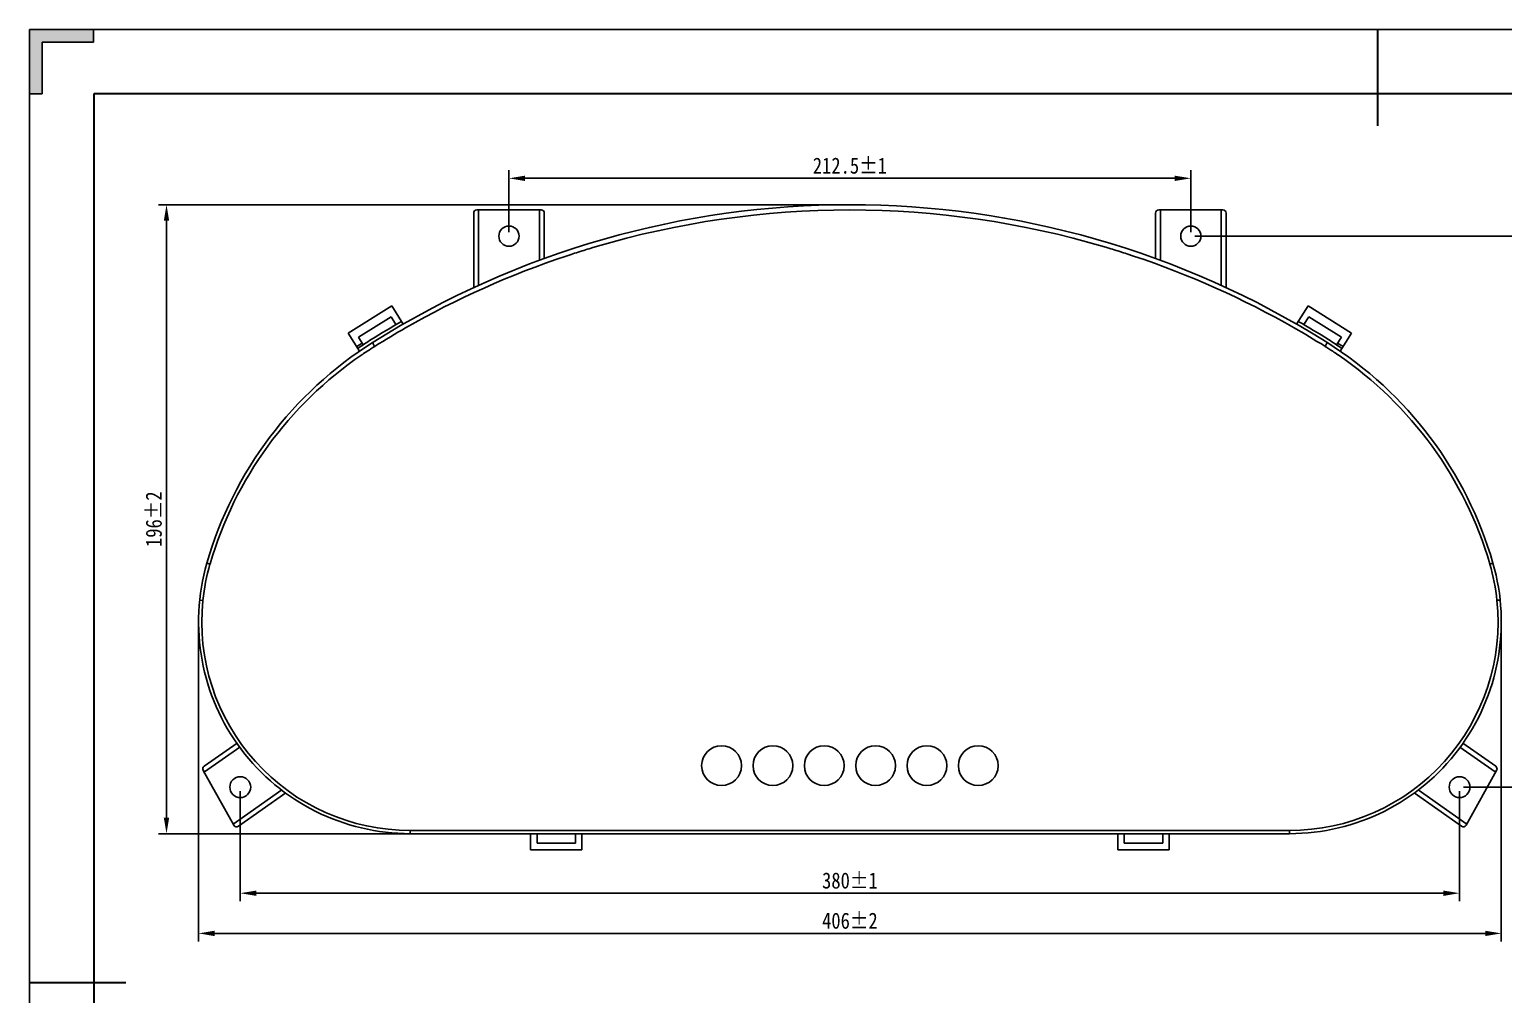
# Model space of a CAD drawing. Header units: millimetres. Extents: x 2626 to 3046, y -4 to 293.
# Drawn here: x 2625.9 to 2855.6, y 142.2 to 292.6 of the extents above; entities that cross this region are included whole.
import ezdxf

# ---------------------------------------------------------------- set-up
doc = ezdxf.new("R2010")
doc.units = ezdxf.units.MM
doc.header["$LTSCALE"] = 0.2
doc.header["$PDMODE"] = 3
doc.header["$PDSIZE"] = 8
doc.layers.get('0').update_dxf_attribs({"linetype": 'CONTINUOUS'})
doc.layers.get('Defpoints').update_dxf_attribs({"linetype": 'CONTINUOUS'})
doc.layers.add('02___PRT_ALL_AXES', color=7, linetype='CONTINUOUS')
doc.layers.add('06___PRT_ALL_SURFS', color=7, linetype='CONTINUOUS')
doc.layers.add('粗实线', color=7, linetype='CONTINUOUS', lineweight=30)
doc.styles.add('宋体', font='', dxfattribs={"width": 0.85, "height": 2.5})
doc.styles.get('宋体').set_extended_font_data('SimSun')
doc.dimstyles.new('ISO-25 1-2', dxfattribs={"dimtxt": 2.5, "dimasz": 2.5, "dimexe": 1.25, "dimexo": 0.625, "dimtad": 1, "dimdec": 1, "dimlfac": 2, "dimdsep": 46, "dimtxsty": '宋体', "dimcen": 2.5, "dimclrd": 256, "dimclre": 256, "dimclrt": 2, "dimadec": 0, "dimazin": 0, "dimtfac": 1, "dimtdec": 1, "dimtmove": 0, "dimatfit": 3, "dimfxl": 0, "dimlwd": -1, "dimlwe": -1, "dimarcsym": 0})

# ---------------------------------------------------------------- blocks, each defined once
blk = doc.blocks.new('*D20')
at = {"ltscale": 0.5}
for p, q in [((2700.67, 261.03), (2700.67, 270.66)), ((2703.17, 269.41), (2804.42, 269.41)), ((2806.92, 261.03), (2806.92, 270.66))]:
    blk.add_line(p, q, dxfattribs=at)
for points in [[(2703.17, 269.82), (2703.17, 268.99), (2700.67, 269.41)], [(2804.42, 269.82), (2804.42, 268.99), (2806.92, 269.41)]]:
    blk.add_solid(points, dxfattribs=at)
at = {"layer": 'Defpoints', "color": 0, "ltscale": 0.5}
for p in [(2806.92, 269.41), (2700.67, 260.4), (2806.92, 260.4)]:
    blk.add_point(p, dxfattribs=at)
at = {"color": 2, "ltscale": 0.5, "insert": (2753.79, 271.37), "char_height": 2.5, "attachment_point": 5, "style": '宋体'}
blk.add_mtext('212.5±1', dxfattribs=at)
blk = doc.blocks.new('*D21')
at = {"ltscale": 0.5}
for p, q in [((2652.29, 199.68), (2652.29, 150.52)), ((2855.29, 199.68), (2855.29, 150.52)), ((2654.79, 151.77), (2852.79, 151.77))]:
    blk.add_line(p, q, dxfattribs=at)
for points in [[(2654.79, 152.18), (2654.79, 151.35), (2652.29, 151.77)], [(2852.79, 152.18), (2852.79, 151.35), (2855.29, 151.77)]]:
    blk.add_solid(points, dxfattribs=at)
at = {"layer": 'Defpoints', "color": 0, "ltscale": 0.5}
for p in [(2652.29, 200.3), (2855.29, 200.3), (2855.29, 151.77)]:
    blk.add_point(p, dxfattribs=at)
at = {"color": 2, "ltscale": 0.5, "insert": (2753.79, 153.73), "char_height": 2.5, "attachment_point": 5, "style": '宋体'}
blk.add_mtext('406±2', dxfattribs=at)
blk = doc.blocks.new('*D22')
at = {"ltscale": 0.5}
for p, q in [((2658.79, 173.93), (2658.79, 156.78)), ((2848.79, 173.93), (2848.79, 156.78)), ((2661.29, 158.03), (2846.29, 158.03))]:
    blk.add_line(p, q, dxfattribs=at)
for points in [[(2661.29, 158.44), (2661.29, 157.61), (2658.79, 158.03)], [(2846.29, 158.44), (2846.29, 157.61), (2848.79, 158.03)]]:
    blk.add_solid(points, dxfattribs=at)
at = {"layer": 'Defpoints', "color": 0, "ltscale": 0.5}
for p in [(2658.79, 174.55), (2848.79, 174.55), (2848.79, 158.03)]:
    blk.add_point(p, dxfattribs=at)
at = {"color": 2, "ltscale": 0.5, "insert": (2753.79, 159.99), "char_height": 2.5, "attachment_point": 5, "style": '宋体'}
blk.add_mtext('380±1', dxfattribs=at)
blk = doc.blocks.new('*D23')
at = {"ltscale": 0.5}
for p, q in [((2753.17, 265.3), (2646.05, 265.3)), ((2647.3, 262.8), (2647.3, 169.8)), ((2753.17, 167.3), (2646.05, 167.3))]:
    blk.add_line(p, q, dxfattribs=at)
for points in [[(2646.88, 262.8), (2647.72, 262.8), (2647.3, 265.3)], [(2646.88, 169.8), (2647.72, 169.8), (2647.3, 167.3)]]:
    blk.add_solid(points, dxfattribs=at)
at = {"layer": 'Defpoints', "color": 0, "ltscale": 0.5}
for p in [(2753.79, 265.3), (2647.3, 167.3), (2753.79, 167.3)]:
    blk.add_point(p, dxfattribs=at)
at = {"color": 2, "ltscale": 0.5, "insert": (2645.33, 216.3), "char_height": 2.5, "attachment_point": 5, "rotation": 90, "style": '宋体'}
blk.add_mtext('196±2', dxfattribs=at)
blk = doc.blocks.new('*D24')
at = {"ltscale": 0.5}
for p, q in [((2807.54, 260.4), (2864.41, 260.4)), ((2863.16, 257.9), (2863.16, 177.05)), ((2849.42, 174.55), (2864.41, 174.55))]:
    blk.add_line(p, q, dxfattribs=at)
for points in [[(2862.74, 257.9), (2863.57, 257.9), (2863.16, 260.4)], [(2862.74, 177.05), (2863.57, 177.05), (2863.16, 174.55)]]:
    blk.add_solid(points, dxfattribs=at)
at = {"layer": 'Defpoints', "color": 0, "ltscale": 0.5}
for p in [(2806.92, 260.4), (2848.79, 174.55), (2863.16, 174.55)]:
    blk.add_point(p, dxfattribs=at)
at = {"color": 2, "ltscale": 0.5, "insert": (2861.19, 217.48), "char_height": 2.5, "attachment_point": 5, "rotation": 90, "style": '宋体'}
blk.add_mtext('171.7±1', dxfattribs=at)

msp = doc.modelspace()

# ---------------------------------------------------------------- hatches: boundary and pattern name
msp.add_hatch(color=256).paths.add_polyline_path([(2625.95, 282.597), (2627.95, 282.597), (2627.95, 290.597), (2635.95, 290.597), (2635.95, 292.597), (2625.95, 292.597)])

# ---------------------------------------------------------------- linework, layer by layer
for p, q in [((2625.95, 292.597), (2635.95, 292.597)), ((2625.95, 292.597), (2625.95, 282.597)), ((3045.992, 292.597), (2625.992, 292.597)), ((2635.95, 292.597), (2635.95, 290.597)), ((2635.95, 290.597), (2627.95, 290.597)), ((2627.95, 282.597), (2627.95, 290.597)), ((2625.95, 282.597), (2627.95, 282.597))]:
    msp.add_line(p, q)
at = {"lineweight": 30}
for p, q in [((2835.992, 292.597), (2835.992, 277.597)), ((2625.95, 144.097), (2640.95, 144.097))]:
    msp.add_line(p, q, dxfattribs=at)
at = {"color": 7, "linetype": 'Continuous'}
for p, q in [((2695.668, 264.476), (2695.918, 264.476)), ((2705.418, 264.476), (2705.668, 264.476)), ((2811.918, 264.476), (2801.918, 264.476)), ((2802.168, 264.476), (2802.168, 256.644)), ((2811.668, 264.476), (2811.668, 252.676)), ((2695.168, 263.976), (2695.168, 252.327)), ((2706.168, 263.976), (2706.168, 256.892)), ((2801.418, 263.976), (2801.418, 256.9)), ((2812.418, 263.976), (2812.418, 252.323)), ((2709.748, 257.356), (2709.592, 257.304)), ((2793.793, 259.417), (2793.793, 259.443)), ((2795.493, 258.906), (2795.493, 258.923)), ((2796.093, 258.733), (2796.093, 258.703)), ((2797.193, 258.331), (2797.193, 258.378)), ((2797.793, 258.18), (2797.793, 258.128)), ((2797.995, 257.304), (2797.837, 257.356)), ((2799.793, 257.499), (2799.793, 257.451)), ((2682.393, 249.551), (2675.618, 245.297)), ((2684.187, 246.695), (2682.393, 249.551)), ((2823.399, 246.695), (2825.193, 249.551)), ((2831.968, 245.297), (2825.193, 249.551)), ((2677.21, 244.643), (2682.291, 247.834)), ((2682.291, 247.834), (2683.057, 246.613)), ((2824.529, 246.613), (2825.296, 247.834)), ((2825.296, 247.834), (2830.377, 244.643)), ((2677.387, 242.481), (2675.618, 245.297)), ((2676.948, 243.18), (2677.795, 243.712)), ((2677.95, 243.464), (2677.21, 244.643)), ((2829.637, 243.464), (2830.377, 244.643)), ((2829.792, 243.712), (2830.639, 243.18)), ((2830.2, 242.481), (2831.968, 245.297)), ((2677.766, 241.931), (2677.732, 241.909)), ((2679.848, 243.29), (2679.748, 243.228)), ((2827.838, 243.228), (2827.738, 243.29)), ((2829.854, 241.908), (2829.82, 241.932)), ((2653.593, 209.471), (2653.593, 209.472)), ((2654.087, 209.343), (2654.073, 209.297)), ((2853.513, 209.297), (2853.5, 209.343)), ((2853.993, 209.472), (2853.994, 209.471)), ((2652.966, 203.645), (2652.468, 203.696)), ((2658.292, 181.401), (2653.163, 177.81)), ((2848.856, 180.792), (2854.363, 176.937)), ((2849.294, 181.401), (2854.423, 177.81)), ((2652.957, 177.317), (2653.223, 176.937)), ((2657.773, 168.634), (2653.014, 177.157)), ((2849.813, 168.634), (2854.573, 177.157)), ((2854.629, 177.317), (2854.363, 176.937)), ((2665.268, 174.124), (2657.676, 168.809)), ((2665.892, 173.645), (2658.497, 168.469)), ((2841.695, 173.645), (2849.09, 168.469)), ((2842.319, 174.124), (2849.911, 168.809)), ((2685.293, 167.801), (2685.293, 167.301)), ((2685.293, 167.801), (2822.293, 167.801)), ((2822.293, 167.801), (2822.293, 167.301)), ((2685.293, 167.301), (2822.293, 167.301)), ((2704.043, 167.301), (2704.043, 164.801)), ((2705.043, 165.801), (2705.043, 167.301)), ((2711.043, 165.801), (2705.043, 165.801)), ((2711.043, 167.301), (2711.043, 165.801)), ((2712.043, 164.801), (2712.043, 167.301)), ((2795.543, 167.301), (2795.543, 164.801)), ((2796.543, 165.801), (2796.543, 167.301)), ((2802.543, 165.801), (2796.543, 165.801)), ((2802.543, 167.301), (2802.543, 165.801)), ((2803.543, 164.801), (2803.543, 167.301)), ((2704.043, 164.801), (2712.043, 164.801)), ((2795.543, 164.801), (2803.543, 164.801))]:
    msp.add_line(p, q, dxfattribs=at)
for centre, radius in [((2806.918, 260.401), 1.575), ((2848.793, 174.551), 1.625)]:
    msp.add_circle(centre, radius, dxfattribs=at)
for centre, radius, start, end in [((2753.793, 125.801), 139.5, 57.8121, 122.1879), ((2695.668, 263.976), 0.5, 90, 180), ((2705.668, 263.976), 0.5, 0, 90), ((2753.793, 124.796), 139.686, 73.49463, 106.50459), ((2801.918, 263.976), 0.5, 90, 180), ((2811.918, 263.976), 0.5, 0, 90), ((2753.707, 125.092), 139.378, 108.45202, 119.7515), ((2753.749, 124.975), 139.502, 108.12588, 108.38549), ((2753.75, 124.97), 139.507, 107.65065, 108.12587), ((2753.752, 124.965), 139.513, 107.39185, 107.65065), ((2753.754, 124.957), 139.521, 106.9182, 107.39185), ((2753.757, 124.949), 139.53, 106.66031, 106.9182), ((2753.759, 124.943), 139.535, 106.50804, 106.66031), ((2753.829, 124.946), 139.533, 73.33949, 73.49117), ((2753.83, 124.95), 139.528, 73.08163, 73.33949), ((2753.832, 124.957), 139.521, 72.60808, 73.08163), ((2753.834, 124.963), 139.514, 72.34936, 72.60807), ((2753.835, 124.967), 139.51, 71.87432, 72.34936), ((2753.837, 124.971), 139.506, 71.61483, 71.87432), ((2753.901, 125.14), 139.325, 60.24626, 71.54996), ((2753.793, 125.801), 140, 119.93968, 122.1879), ((2753.607, 125.283), 139.163, 119.75475, 122.0068), ((2753.98, 125.283), 139.162, 57.99324, 60.24517), ((2753.793, 125.801), 140, 57.8121, 60.06032), ((2711.71, 192.659), 60.5, 122.1879, 163.86546), ((2711.71, 192.659), 61, 122.1879, 124.54419), ((2795.876, 192.659), 60.5, 16.13429, 57.8121), ((2795.876, 192.659), 61, 55.45581, 57.8121), ((2711.399, 192.596), 59.709, 124.32208, 163.71116), ((2711.611, 192.348), 60.033, 123.39944, 124.31692), ((2711.612, 192.346), 60.036, 122.05574, 123.39943), ((2795.974, 192.344), 60.037, 56.60043, 57.94421), ((2795.975, 192.347), 60.035, 55.68359, 56.60041), ((2796.188, 192.596), 59.709, 16.28879, 55.67777), ((2685.293, 200.301), 33, 163.86504, 270), ((2685.046, 200.297), 32.254, 163.79699, 174.04242), ((2822.293, 200.301), 33, 270, 16.1345), ((2822.54, 200.297), 32.254, 5.95767, 16.20293), ((2685.293, 200.301), 32.5, 174.09476, 270), ((2822.293, 200.301), 32.5, 270, 5.90524), ((2653.45, 177.401), 0.5, 124.99202, 209.18382), ((2854.136, 177.401), 0.5, 330.81618, 55.00798), ((2658.21, 168.878), 0.5, 209.18382, 304.99202), ((2849.377, 168.878), 0.5, 235.00798, 330.81618)]:
    msp.add_arc(centre, radius, start, end, dxfattribs=at)
for points, knots in [([(2679.748, 243.228), (2679.655, 243.35), (2679.544, 243.541), (2679.465, 243.743), (2679.459, 243.847), (2679.482, 243.861)], [0, 0, 0, 0, 0.6540058, 0.88695, 1, 1, 1, 1]), ([(2827.838, 243.228), (2827.932, 243.35), (2828.042, 243.541), (2828.121, 243.743), (2828.127, 243.847), (2828.105, 243.861)], [0, 0, 0, 0, 0.6540057, 0.88695, 1, 1, 1, 1]), ([(2654.073, 209.297), (2654.011, 209.315), (2653.9, 209.35), (2653.738, 209.398), (2653.664, 209.44), (2653.589, 209.458), (2653.593, 209.471)], [0, 0, 0, 0, 0.3786156, 0.7024367, 0.9196137, 1, 1, 1, 1]), ([(2853.513, 209.297), (2853.575, 209.315), (2853.687, 209.35), (2853.849, 209.398), (2853.922, 209.44), (2853.997, 209.458), (2853.994, 209.471)], [0, 0, 0, 0, 0.3786158, 0.7024371, 0.919614, 1, 1, 1, 1]), ([(2854.621, 203.645), (2854.684, 203.652), (2854.801, 203.664), (2854.94, 203.679), (2855.027, 203.691), (2855.077, 203.694), (2855.097, 203.702), (2855.118, 203.699), (2855.118, 203.703)], [0, 0, 0, 0, 0.3820987, 0.7070411, 0.8313382, 0.923535, 0.9804339, 1, 1, 1, 1])]:
    msp.add_open_spline(points, degree=3, knots=knots, dxfattribs=at)
at = {"layer": '02___PRT_ALL_AXES', "color": 7, "linetype": 'Continuous'}
for centre in [(2733.793, 177.901), (2741.793, 177.901), (2749.793, 177.901), (2757.793, 177.901), (2765.793, 177.901), (2773.793, 177.901)]:
    msp.add_circle(centre, 3.1, dxfattribs=at)
at = {"layer": '06___PRT_ALL_SURFS', "color": 7, "linetype": 'Continuous'}
for p, q in [((2695.918, 264.476), (2695.918, 252.682)), ((2695.918, 264.476), (2705.418, 264.476)), ((2705.418, 264.476), (2705.418, 256.635)), ((2658.731, 180.792), (2653.223, 176.937))]:
    msp.add_line(p, q, dxfattribs=at)
for centre, radius in [((2700.668, 260.401), 1.575), ((2658.793, 174.551), 1.625)]:
    msp.add_circle(centre, radius, dxfattribs=at)
at = {"layer": '粗实线', "linetype": 'Continuous', "lineweight": 25}
for p, q in [((2625.95, 292.597), (2625.95, -4.403)), ((3045.992, 292.597), (2625.95, 292.597))]:
    msp.add_line(p, q, dxfattribs=at)
at = {"layer": '粗实线', "lineweight": 30}
msp.add_line((2635.952, 282.594), (2635.952, 5.599), dxfattribs=at)
at = {"layer": '粗实线', "linetype": 'Continuous', "lineweight": 30}
msp.add_line((3035.99, 282.594), (2635.952, 282.594), dxfattribs=at)

# ---------------------------------------------------------------- dimensions: what is measured, and where the dimension line sits
at = {"ltscale": 0.5}
for base, p1, p2, override, picture, middle in [((2806.918, 269.408), (2700.668, 260.401), (2806.918, 260.401), {"dimgap": 0.625, "dimtol": 1, "dimlim": 0, "dimtp": 1, "dimtm": 1}, '*D20', (2753.793, 271.373)), ((2855.293, 151.767), (2652.293, 200.301), (2855.293, 200.301), {"dimgap": 0.625, "dimtol": 1, "dimlim": 0, "dimtp": 2, "dimtm": 2}, '*D21', (2753.793, 153.732)), ((2848.793, 158.026), (2658.793, 174.551), (2848.793, 174.551), {"dimgap": 0.625, "dimtol": 1, "dimlim": 0, "dimtp": 1, "dimtm": 1}, '*D22', (2753.793, 159.991))]:
    dim = msp.add_linear_dim(base=base, p1=p1, p2=p2, dimstyle='ISO-25 1-2', override=override, dxfattribs=at)
    dim.commit()
    dim.dimension.update_dxf_attribs({"geometry": picture, "text_midpoint": middle})
for base, p1, p2, override, picture, middle in [((2647.298, 167.301), (2753.793, 265.301), (2753.793, 167.301), {"dimgap": 0.625, "dimtol": 1, "dimlim": 0, "dimtp": 2, "dimtm": 2}, '*D23', (2645.333, 216.301)), ((2863.156, 174.551), (2806.918, 260.401), (2848.793, 174.551), {"dimgap": 0.625, "dimtol": 1, "dimlim": 0, "dimtp": 1, "dimtm": 1}, '*D24', (2861.191, 217.476))]:
    dim = msp.add_linear_dim(base=base, p1=p1, p2=p2, angle=90, dimstyle='ISO-25 1-2', override=override, dxfattribs=at)
    dim.commit()
    dim.dimension.update_dxf_attribs({"geometry": picture, "text_midpoint": middle})

doc.saveas('drawing.dxf')
